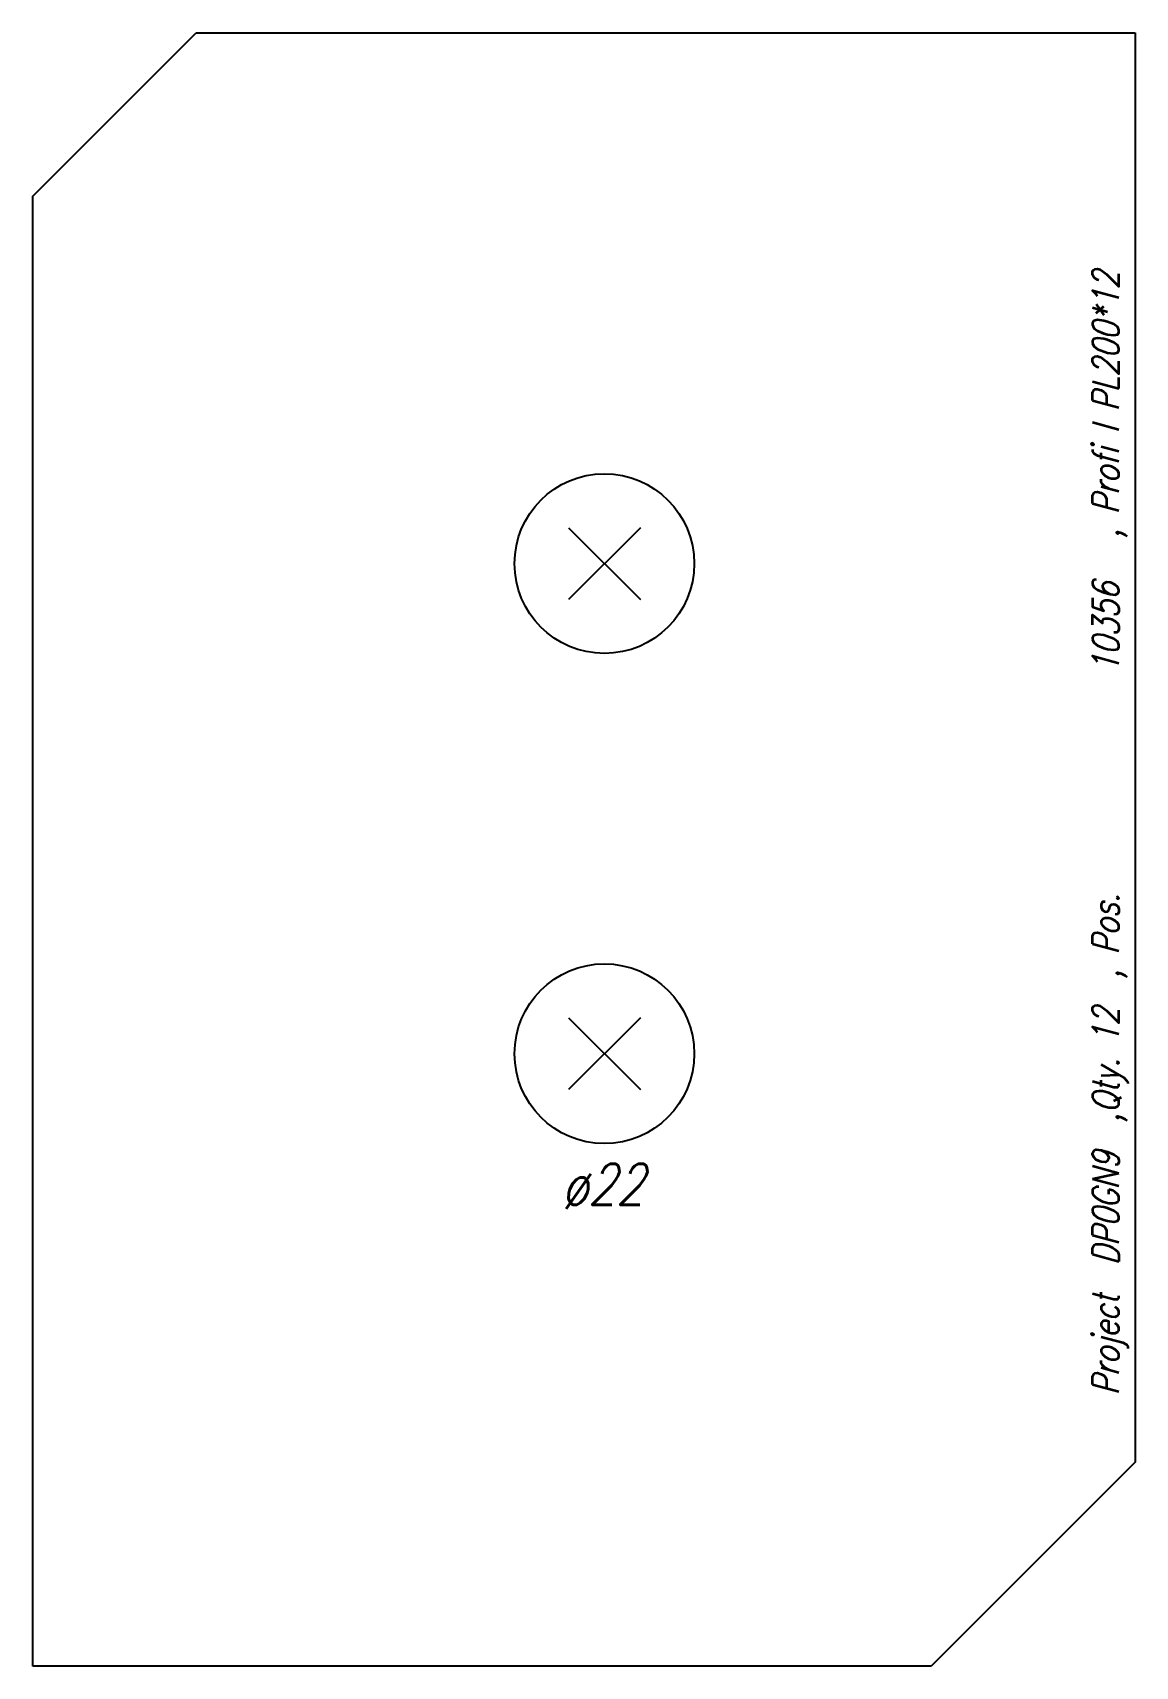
# Model space of a CAD drawing. Extents: x 0 to 135, y -100 to 100.
import ezdxf

# ---------------------------------------------------------------- set-up
doc = ezdxf.new("R2010")
doc.units = 0
doc.header["$LTSCALE"] = 10
for name, color, linetype in [('BEZ_SCHRAUBEN', 7, 'CONTINUOUS'), ('SCHRAUBEN', 7, 'CONTINUOUS'), ('TEILE', 7, 'CONTINUOUS'), ('UNTERSCHRIFT', 7, 'CONTINUOUS')]:
    doc.layers.add(name, color=color, linetype=linetype)
doc.styles.get("Standard").update_dxf_attribs({"font": 'ROMANS'})

msp = doc.modelspace()

# ---------------------------------------------------------------- linework, layer by layer
at = {"layer": 'SCHRAUBEN', "color": 6}
for p, q in [((74.399956, 39.399914), (65.59996, 30.599911)), ((65.59996, 39.399914), (74.399956, 30.599911)), ((74.399956, -20.60009), (65.59996, -29.400091)), ((65.59996, -20.60009), (74.399956, -29.400091))]:
    msp.add_line(p, q, dxfattribs=at)
at = {"layer": 'SCHRAUBEN', "color": 2}
for centre in [(69.999954, 34.999912), (69.999954, -25.000092)]:
    msp.add_circle(centre, 11, dxfattribs=at)
at = {"layer": 'TEILE', "color": 2}
for p, q in [((0, 79.999969), (20.000036, 100)), ((20.000036, 100), (135.000061, 100)), ((135.000061, 100), (135.000061, -75)), ((0, -100), (0, 79.999969)), ((135.000061, -75), (110.000069, -100)), ((110.000069, -100), (0, -100))]:
    msp.add_line(p, q, dxfattribs=at)

# ---------------------------------------------------------------- texts
at = {"layer": 'BEZ_SCHRAUBEN', "color": 2, "oblique": 15, "width": 0.8}
msp.add_text(' ø22', height=5, dxfattribs=at).set_placement((61.999962, -43.500092))
at = {"layer": 'UNTERSCHRIFT', "color": 2, "oblique": 15, "width": 0.8}
for s, p in [('  , Profi l PL200*12', (133.000061, 34.599998)), ('10356', (133.000061, 21.6)), ('Project  DP0GN9  ,Qty. 12  , Pos. ', (133.000061, -66.799995))]:
    msp.add_text(s, height=3.25, rotation=90, dxfattribs=at).set_placement(p)

doc.saveas('drawing.dxf')
